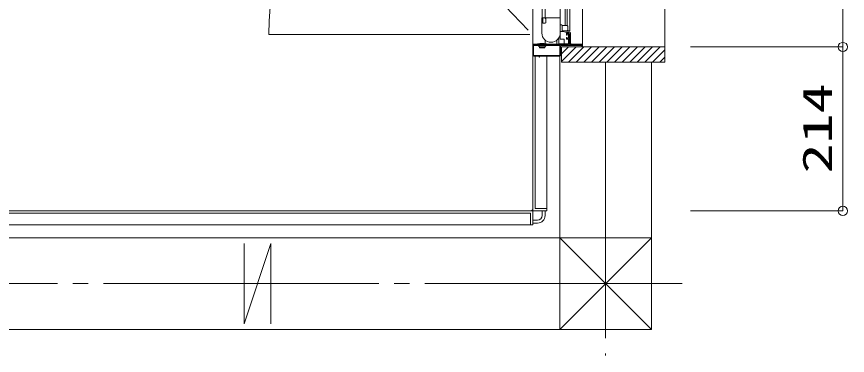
# Model space of a CAD drawing. Units: millimetres on the paper. Extents: x -305 to 305, y -152 to 152.
# Drawn here: x -157.2 to -102.9, y -24.4 to -2.3 of the extents above; entities that cross this region are included whole.
import ezdxf
from ezdxf.enums import TextEntityAlignment as Align

# ---------------------------------------------------------------- set-up
doc = ezdxf.new("R2010")
doc.units = ezdxf.units.MM
doc.linetypes.add('LONG_CHAIN', pattern=[21, 18, -1, 1, -1])
doc.linetypes.add('LONG_DOUBLE_CHAIN', pattern=[21.8, 18, -1, 0.6, -0.6, 0.6, -1])
doc.layers.add('0-0_0', color=7, linetype='Continuous', lineweight=9)
doc.layers.add('0-1_VIEW0001', color=7, linetype='Continuous', lineweight=9)
doc.styles.add('ＭＳ ゴシック', font='')
doc.styles.get('ＭＳ ゴシック').set_extended_font_data('MS Gothic')

# ---------------------------------------------------------------- blocks, each defined once
blk = doc.blocks.new('_ORIGIN')
at = {"layer": '0-0_0'}
blk.add_line((0, 0), (-1, 0), dxfattribs=at)
blk.add_circle((0, 0), 0.5, dxfattribs=at)

msp = doc.modelspace()

# ---------------------------------------------------------------- linework, layer by layer
at = {"layer": '0-1_VIEW0001'}
for p, q in [((-114.809, -5.227), (-114.809, 35.372)), ((-103.184, -3.629), (-103.184, 33.771)), ((-121.188, -2.829), (-121.188, 17.419)), ((-121.011, -3.179), (-121.011, 17.633)), ((-121.328, -2.829), (-121.328, 17.249)), ((-123.434, 15.822), (-123.434, -14.779)), ((-123.434, 15.822), (-123.434, -14.904)), ((-123.434, 15.822), (-123.434, -4.054)), ((-121.649, -3.329), (-121.649, 14.847)), ((-122.834, 13.321), (-122.834, -2.329)), ((-122.624, -2.329), (-122.624, 13.321)), ((-122.849, -3.329), (-122.849, -2.329)), ((-122.849, -3.329), (-122.849, -2.344)), ((-122.834, -2.329), (-121.649, -2.329)), ((-122.834, -2.329), (-122.808, -2.329)), ((-122.795, -2.336), (-122.786, -2.35)), ((-122.784, -2.358), (-122.784, -2.654)), ((-122.759, -2.679), (-122.634, -2.679)), ((-122.624, -2.364), (-122.624, -2.358)), ((-122.622, -2.35), (-122.613, -2.336)), ((-122.601, -2.329), (-121.659, -2.329)), ((-122.584, -2.629), (-122.584, -2.404)), ((-121.789, -2.329), (-121.649, -2.329)), ((-121.574, -2.779), (-121.649, -2.779)), ((-121.649, -3.229), (-121.574, -3.229)), ((-121.649, -3.229), (-121.649, -3.329)), ((-121.524, -2.829), (-121.524, -3.179)), ((-121.199, -2.829), (-121.524, -2.829)), ((-121.011, -3.179), (-121.524, -3.179)), ((-121.149, -3.129), (-121.149, -2.879)), ((-122.624, -4.004), (-122.624, -3.797)), ((-121.874, -4.004), (-121.874, -3.797)), ((-121.748, -3.653), (-121.748, -4.019)), ((-121.249, -3.444), (-121.249, -3.379)), ((-121.249, -3.679), (-121.249, -3.624)), ((-121.214, -3.459), (-121.234, -3.459)), ((-121.234, -3.609), (-121.214, -3.609)), ((-121.199, -3.329), (-121.099, -3.329)), ((-121.199, -3.399), (-121.199, -3.444)), ((-121.199, -3.624), (-121.199, -3.669)), ((-121.114, -3.729), (-121.199, -3.729)), ((-121.114, -3.384), (-121.184, -3.384)), ((-121.184, -3.684), (-121.114, -3.684)), ((-121.099, -3.669), (-121.099, -3.399)), ((-121.099, -4.064), (-121.099, -3.744)), ((-121.049, -4.064), (-121.049, -3.379)), ((-120.987, -4.029), (-120.987, -3.304)), ((-120.184, -4.054), (-123.434, -4.054)), ((-123.434, -4.779), (-123.434, -4.104)), ((-123.409, -4.079), (-121.114, -4.079)), ((-123.389, -4.769), (-123.389, -4.144)), ((-123.374, -4.129), (-121.694, -4.129)), ((-123.134, -4.079), (-123.134, -4.058)), ((-123.052, -4.094), (-123.052, -4.113)), ((-122.659, -4.229), (-123.009, -4.229)), ((-123.009, -4.279), (-122.659, -4.279)), ((-122.659, -4.229), (-122.6, -4.15)), ((-122.659, -4.279), (-122.659, -4.229)), ((-122.617, -4.094), (-122.617, -4.113)), ((-121.924, -4.054), (-122.574, -4.054)), ((-122.534, -4.079), (-122.534, -4.058)), ((-121.733, -4.029), (-121.41, -4.029)), ((-121.679, -4.144), (-121.679, -4.769)), ((-121.634, -4.144), (-121.634, -4.779)), ((-120.249, -4.129), (-121.619, -4.129)), ((-120.609, -4.228), (-121.559, -5.178)), ((-121.109, -4.228), (-121.559, -4.678)), ((-121.559, -4.229), (-114.809, -4.229)), ((-121.559, -4.229), (-121.559, -5.228)), ((-121.41, -4.029), (-121.382, -4.029)), ((-121.382, -4.019), (-121.382, -4.029)), ((-121.382, -4.029), (-121.372, -4.029)), ((-121.352, -4.029), (-121.372, -4.029)), ((-121.187, -4.029), (-121.352, -4.029)), ((-121.352, -4.054), (-120.977, -4.054)), ((-121.187, -4.029), (-121.183, -4.029)), ((-121.187, -4.029), (-121.177, -4.029)), ((-121.183, -4.029), (-121.129, -4.029)), ((-121.177, -4.029), (-121.102, -4.029)), ((-121.129, -4.029), (-121.125, -4.029)), ((-121.125, -4.029), (-121.027, -4.029)), ((-120.109, -4.228), (-121.109, -5.228)), ((-121.102, -4.029), (-121.062, -4.029)), ((-121.034, -4.079), (-120.199, -4.079)), ((-121.027, -4.029), (-121.002, -4.029)), ((-120.987, -4.029), (-121.002, -4.029)), ((-120.952, -4.054), (-120.977, -4.054)), ((-120.967, -4.014), (-120.967, -4.029)), ((-119.609, -4.228), (-120.609, -5.228)), ((-120.234, -4.214), (-120.234, -4.144)), ((-120.199, -4.229), (-120.219, -4.229)), ((-120.184, -4.094), (-120.184, -4.214)), ((-119.109, -4.228), (-120.109, -5.228)), ((-118.609, -4.228), (-119.609, -5.228)), ((-118.109, -4.228), (-119.109, -5.228)), ((-117.609, -4.228), (-118.609, -5.228)), ((-117.109, -4.228), (-118.109, -5.228)), ((-116.609, -4.228), (-117.609, -5.228)), ((-116.109, -4.228), (-117.109, -5.228)), ((-115.614, -4.228), (-116.614, -5.228)), ((-115.119, -4.228), (-116.119, -5.228)), ((-113.145, -4.229), (-103.184, -4.229)), ((-113.145, -4.229), (-103.184, -4.229)), ((-123.049, -4.829), (-123.384, -4.829)), ((-121.694, -4.784), (-123.374, -4.784)), ((-123.284, -4.829), (-123.284, -14.779)), ((-123.034, -4.894), (-123.034, -4.844)), ((-122.994, -4.844), (-122.994, -4.894)), ((-121.684, -4.829), (-122.979, -4.829)), ((-122.534, -4.829), (-122.534, -14.929)), ((-121.684, -4.829), (-121.684, -22.677)), ((-114.809, -4.413), (-115.624, -5.228)), ((-103.184, -14.329), (-103.184, -4.829)), ((-123.004, -4.904), (-123.024, -4.904)), ((-114.809, -5.228), (-121.559, -5.228)), ((-115.684, -5.228), (-115.684, -22.677)), ((-114.809, -4.908), (-115.129, -5.228)), ((-123.459, -14.929), (-203.409, -14.929)), ((-123.584, -15.079), (-203.284, -15.079)), ((-163.434, -14.929), (-123.583, -14.929)), ((-123.584, -15.079), (-123.584, -15.829)), ((-123.434, -14.954), (-123.434, -15.829)), ((-123.409, -14.929), (-122.534, -14.929)), ((-123.284, -14.779), (-122.534, -14.779)), ((-122.834, -15.229), (-122.834, -14.929)), ((-122.634, -15.229), (-122.634, -14.929)), ((-113.145, -14.929), (-103.184, -14.929)), ((-123.134, -15.529), (-123.434, -15.529)), ((-123.134, -15.729), (-123.434, -15.729)), ((-123.434, -15.829), (-203.434, -15.829)), ((-212.684, -16.677), (-115.684, -16.677)), ((-121.685, -16.677), (-115.684, -22.677)), ((-121.683, -22.677), (-115.683, -16.677)), ((-142.311, -17.052), (-142.311, -22.302)), ((-142.31, -22.303), (-140.56, -17.053)), ((-140.561, -17.052), (-140.561, -22.302)), ((-212.684, -22.677), (-115.684, -22.677))]:
    msp.add_line(p, q, dxfattribs=at)
at = {"layer": '0-1_VIEW0001', "linetype": 'LONG_DOUBLE_CHAIN'}
for p, q in [((-136.121, 9.935), (-123.634, -3.266)), ((-140.687, -3.428), (-123.634, -3.428))]:
    msp.add_line(p, q, dxfattribs=at)
at = {"layer": '0-1_VIEW0001', "linetype": 'LONG_CHAIN'}
for p, q in [((-118.684, -5.228), (-118.684, -24.356)), ((-214.498, -19.677), (-113.685, -19.677))]:
    msp.add_line(p, q, dxfattribs=at)
at = {"layer": '0-1_VIEW0001'}
for points in [[(-120.184, -4.054), (-120.184, 34.196), (-123.434, 34.196), (-123.434, 33.472)], [(-122.849, -2.344), (-122.845, -2.333), (-122.834, -2.329)], [(-122.808, -2.329), (-122.8, -2.33), (-122.795, -2.336)], [(-122.786, -2.35), (-122.785, -2.354), (-122.784, -2.358)], [(-122.784, -2.654), (-122.777, -2.671), (-122.759, -2.679)], [(-122.634, -2.679), (-122.599, -2.664), (-122.584, -2.629)], [(-122.624, -2.358), (-122.623, -2.354), (-122.622, -2.35)], [(-122.584, -2.404), (-122.591, -2.386), (-122.609, -2.379), (-122.62, -2.374), (-122.624, -2.364)], [(-122.613, -2.336), (-122.608, -2.33), (-122.601, -2.329)], [(-121.382, -4.019), (-121.382, -3.729), (-121.642, -3.729), (-121.642, -3.229)], [(-121.535, -3.206), (-121.521, -3.209), (-121.497, -3.216), (-121.472, -3.222), (-121.446, -3.229)], [(-121.027, -3.264), (-121.311, -3.264), (-121.446, -3.229)], [(-121.249, -3.379), (-121.234, -3.343), (-121.199, -3.329)], [(-121.234, -3.459), (-121.245, -3.454), (-121.249, -3.444)], [(-121.249, -3.624), (-121.245, -3.613), (-121.234, -3.609)], [(-121.199, -3.729), (-121.234, -3.714), (-121.249, -3.679)], [(-121.199, -3.444), (-121.203, -3.454), (-121.214, -3.459)], [(-121.214, -3.609), (-121.203, -3.613), (-121.199, -3.624)], [(-121.184, -3.384), (-121.195, -3.388), (-121.199, -3.399)], [(-121.199, -3.669), (-121.195, -3.679), (-121.184, -3.684)], [(-121.099, -3.399), (-121.103, -3.388), (-121.114, -3.384)], [(-121.114, -3.684), (-121.103, -3.679), (-121.099, -3.669)], [(-121.099, -3.744), (-121.103, -3.733), (-121.114, -3.729)], [(-121.099, -3.329), (-121.064, -3.343), (-121.049, -3.379)], [(-123.434, -4.104), (-123.427, -4.086), (-123.409, -4.079)], [(-123.389, -4.144), (-123.385, -4.133), (-123.374, -4.129)], [(-123.009, -4.279), (-123.009, -4.229), (-123.069, -4.15)], [(-121.694, -4.129), (-121.683, -4.133), (-121.679, -4.144)], [(-121.619, -4.129), (-121.63, -4.133), (-121.634, -4.144)], [(-121.114, -4.079), (-121.103, -4.074), (-121.099, -4.064)], [(-121.049, -4.064), (-121.045, -4.074), (-121.034, -4.079)], [(-120.967, -4.014), (-120.964, -4.016), (-120.962, -4.019), (-120.959, -4.022), (-120.957, -4.024), (-120.955, -4.026), (-120.953, -4.027), (-120.953, -4.028), (-120.952, -4.029)], [(-120.234, -4.144), (-120.238, -4.133), (-120.249, -4.129)], [(-120.219, -4.229), (-120.23, -4.224), (-120.234, -4.214)], [(-120.199, -4.079), (-120.188, -4.083), (-120.184, -4.094)], [(-120.184, -4.214), (-120.188, -4.224), (-120.199, -4.229)], [(-123.384, -4.829), (-123.419, -4.814), (-123.434, -4.779)], [(-123.374, -4.784), (-123.385, -4.779), (-123.389, -4.769)], [(-123.034, -4.844), (-123.038, -4.833), (-123.049, -4.829)], [(-122.979, -4.829), (-122.99, -4.833), (-122.994, -4.844)], [(-121.679, -4.769), (-121.683, -4.779), (-121.694, -4.784)], [(-121.634, -4.779), (-121.649, -4.814), (-121.684, -4.829)], [(-123.024, -4.904), (-123.031, -4.901), (-123.034, -4.894)], [(-122.994, -4.894), (-122.997, -4.901), (-123.004, -4.904)]]:
    msp.add_lwpolyline(points, dxfattribs=at)
at = {"layer": '0-1_VIEW0001', "linetype": 'LONG_DOUBLE_CHAIN'}
msp.add_arc((-122.279, -3.428), 18.408, 94.2216, 180, dxfattribs=at)
at = {"layer": '0-1_VIEW0001'}
for centre, radius, start, end in [((-121.574, -2.829), 0.05, 0, 90), ((-121.574, -3.179), 0.05, 270, 0), ((-121.199, -2.879), 0.05, 0, 90), ((-121.199, -3.129), 0.05, 270, 0), ((-122.249, -3.329), 0.6, 180, 0), ((-121.027, -3.304), 0.04, 0, 90), ((-123.109, -4.058), 0.025, 102.424, 180), ((-122.834, -5.307), 1.303, 77.576, 102.424), ((-123.057, -4.141), 0.015, 109.4712, 217.1609), ((-123.067, -4.094), 0.015, 0, 90), ((-123.067, -4.113), 0.015, 289.4712, 0), ((-122.574, -4.004), 0.05, 180, 270), ((-122.602, -4.094), 0.015, 90, 180), ((-122.602, -4.113), 0.015, 180, 250.5288), ((-122.612, -4.141), 0.015, 322.8392, 70.5288), ((-122.559, -4.058), 0.025, 0, 77.576), ((-121.924, -4.004), 0.05, 270, 0), ((-121.738, -4.019), 0.01, 180, 270), ((-121.352, -4.029), 0.025, 180, 270), ((-120.977, -4.029), 0.01, 180, 270), ((-120.977, -4.029), 0.01, 270, 0), ((-120.977, -4.029), 0.025, 270, 0), ((-123.584, -14.779), 0.15, 270, 0), ((-123.459, -14.954), 0.025, 360, 90), ((-123.409, -14.904), 0.025, 180, 270), ((-123.134, -15.229), 0.5, 270, 0), ((-123.134, -15.229), 0.3, 270, 0)]:
    msp.add_arc(centre, radius, start, end, dxfattribs=at)

# ---------------------------------------------------------------- block references
at = {"layer": '0-1_VIEW0001', "xscale": 0.6, "yscale": 0.6}
for p, rotation in [((-103.184, -4.229), 270), ((-103.184, -4.229), 90), ((-103.184, -14.929), 270)]:
    msp.add_blockref('_ORIGIN', p, dxfattribs=dict(at, rotation=rotation))

# ---------------------------------------------------------------- texts
at = {"layer": '0-1_VIEW0001', "style": 'ＭＳ ゴシック', "width": 1.5}
msp.add_text('214', height=1.921, rotation=90, dxfattribs=at).set_placement((-103.323, -12.489), align=Align.BOTTOM_LEFT)

doc.saveas('drawing.dxf')
